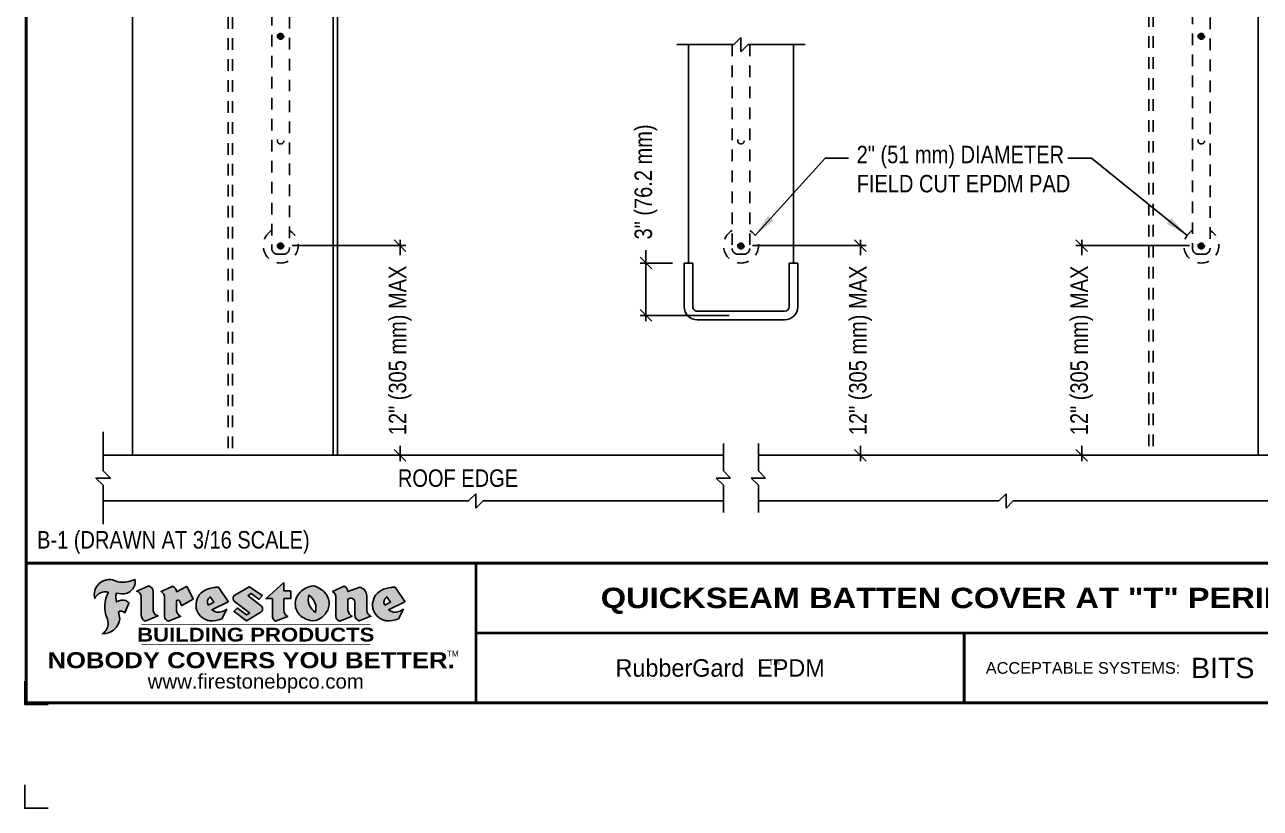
# Model space of a CAD drawing. Header units: inches. Extents: x 233.4 to 253.5, y -188.7 to -171.9.
# Drawn here: x 233.45 to 246.7, y -188.69 to -180.28 of the extents above; entities that cross this region are included whole.
import ezdxf
from ezdxf.enums import TextEntityAlignment as Align

# ---------------------------------------------------------------- set-up
doc = ezdxf.new("R2010")
doc.units = ezdxf.units.IN
doc.header["$MEASUREMENT"] = 0
doc.linetypes.add('HIDDEN2', pattern=[0.1875, 0.125, -0.0625])
doc.layers.get('0').update_dxf_attribs({"linetype": 'CONTINUOUS'})
doc.layers.get('DEFPOINTS').update_dxf_attribs({"linetype": 'CONTINUOUS'})
for name, color, linetype in [('FSBP-ACCESSORY-FIRESTONE', 7, 'CONTINUOUS'), ('FSBP-ANNO-NOTE', 7, 'CONTINUOUS'), ('FSBP-MEMBRANE', 7, 'CONTINUOUS'), ('FSBP-SEALANTS', 1, 'CONTINUOUS'), ('FSBP-TTLB', 7, 'CONTINUOUS'), ('FSBP-TTLB-BORDER', 7, 'CONTINUOUS'), ('FSBP-TTLB-TEXT', 7, 'CONTINUOUS'), ('FSBP-WALL-CURB', 9, 'CONTINUOUS')]:
    doc.layers.add(name, color=color, linetype=linetype)
doc.styles.add('FSBP_ARIAL', font='arial.ttf')
doc.styles.add('FSBP_ARIAL_BOLD', font='')
doc.styles.add('FSBP_ARIAL_NAR', font='ARIALN.TTF')
doc.styles.add('FSBP_BANKGOTHIC', font='bgothm.ttf')
doc.styles.get('FSBP_ARIAL_BOLD').set_extended_font_data('Arial Black')
doc.dimstyles.new('FSBP-DIM', dxfattribs={"dimtxt": 0.1875, "dimasz": 0.125, "dimexe": 0.0625, "dimexo": 0.125, "dimgap": 0.125, "dimtad": 0, "dimdec": 0, "dimzin": 1, "dimdsep": 46, "dimlunit": 4, "dimtxsty": 'FSBP_ARIAL_NAR', "dimblk": 'OBLIQUE', "dimcen": 0.09375, "dimdle": 0.0625, "dimclrd": 256, "dimclre": 256, "dimclrt": 256, "dimadec": 0, "dimazin": 0, "dimtfac": 1, "dimtdec": 0, "dimtmove": 1, "dimatfit": 3, "dimfxl": 1, "dimtolj": 1, "dimtzin": 0, "dimlwd": -1, "dimlwe": -1, "dimarcsym": 0})
doc.dimstyles.new('FSBP-LEADER', dxfattribs={"dimtxt": 0.1875, "dimasz": 0.25, "dimexe": 0.0625, "dimexo": 0.125, "dimgap": 0.125, "dimtad": 0, "dimtih": 1, "dimtoh": 1, "dimdec": 4, "dimzin": 0, "dimdsep": 46, "dimlunit": 4, "dimtxsty": 'FSBP_ARIAL_NAR', "dimcen": 0.09375, "dimclrd": 256, "dimclre": 256, "dimclrt": 256, "dimadec": 0, "dimazin": 0, "dimtfac": 1, "dimtdec": 4, "dimtofl": 0, "dimtmove": 0, "dimatfit": 3, "dimfxl": 1, "dimtolj": 1, "dimtzin": 0, "dimlwd": -1, "dimlwe": -1, "dimarcsym": 0})

# ---------------------------------------------------------------- blocks, each defined once
blk = doc.blocks.new('TTLB-EPDM_1')
at = {"layer": 'FSBP-TTLB-TEXT'}
h = blk.add_hatch(color=1, dxfattribs=at)
edge = h.paths.add_edge_path()
edge.add_arc((1.037309769669573, -0.1982514792917306), 0.1319107607348553, 264.0410451462098, 370.3106169565175)
edge.add_arc((1.027551646585694, 0.1214293576525799), 0.3273056962876235, 270.05058356628535, 295.23459397187514, ccw=False)
edge.add_arc((1.022801957313345, -0.06680179986895154), 0.1391656561713503, 249.3281275763668, 272.0749124149863, ccw=False)
edge.add_line((0.9736743133014443, -0.1970076156048179), (0.9474927838574558, -0.1852745150568325))
edge.add_arc((0.8939498971398288, -0.3394262635682071), 0.1631857907024099, 70.84590087378872, 194.3325259843273)
edge.add_arc((0.8444260109029493, -0.4259936440910768), 0.1179914261095279, 70.96950098067128, 156.9641407594482, ccw=False)
edge.add_arc((1.153141409296894, -0.4684497516079468), 0.3110405457095052, 150.3231137483159, 203.2084295854517)
edge.add_arc((0.7562495500622943, -0.6412608153899899), 0.1218587156617311, 0.8849157075190988, 24.34668939894999, ccw=False)
edge.add_arc((0.7493781665697374, -0.6475258110744375), 0.1289731377238325, -58.36655102076742, 3.6216782311386737, ccw=False)
edge.add_arc((0.8256699029544474, -0.5792158350996106), 0.1783301886510354, 267.2205474105585, 354.1381621173521)
edge.add_arc((0.7903121048625305, -0.6011409294291745), 0.212787892960859, 0.9996158580669322, 21.00503380861244)
edge.add_arc((1.01880712263941, -0.5666691048185161), 0.05136395668415847, 40.82117713173261, 125.52727787225791, ccw=False)
edge.add_line((1.057676976260041, -0.5330924682126437), (1.102776947655911, -0.4308018311949837))
edge.add_arc((1.040858222524664, -0.4699705673995949), 0.07326744446031509, 32.31675181867256, 66.31481236598174)
edge.add_arc((1.032262518825329, -0.5063316993097662), 0.1102246948011782, 69.8179132332389, 125.254734720681)
edge.add_arc((1.127708877207287, -0.368959353531244), 0.1659710644737306, 164.1569669952081, 196.5811013160487, ccw=False)
edge.add_line((0.9680425188342383, -0.3236487780942383), (1.023615334387159, -0.3294494641845773))
h = blk.add_hatch(color=1, dxfattribs=at)
edge = h.paths.add_edge_path()
edge.add_line((1.275239419159561, -0.6223407783464694), (1.415345367376062, -0.5660418822574371))
edge.add_arc((1.421019305783958, -0.5090099247487757), 0.05731350411836949, 181.9717871001989, 264.31851000495806, ccw=False)
edge.add_line((1.363739737527226, -0.5109819325197265), (1.363412352251203, -0.3102363679013962))
edge.add_arc((1.294263659668751, -0.3103491388303989), 0.06914878453844908, 0.0934405599591014, 72.42834396969012)
edge.add_line((1.315139561173908, -0.2444268274366692), (1.186839444240604, -0.3024209471341379))
edge.add_arc((1.175246268095289, -0.3585110609420917), 0.05727567197445628, -0.017399788185912257, 78.322067691347, ccw=False)
edge.add_line((1.232521937428658, -0.3585284546236807), (1.232574268422297, -0.555126496687123))
edge.add_arc((1.305699496415486, -0.5558575689677219), 0.07312888236350451, 179.4272023230205, 245.3845503102953)
h = blk.add_hatch(color=1, dxfattribs=at)
edge = h.paths.add_edge_path()
edge.add_line((1.792026821926584, -0.3839679064720229), (1.722158956877934, -0.2518542302253621))
edge.add_arc((1.720119655279638, -0.2529327078887852), 0.002306916790721817, 27.87197133405656, 117.3766794470751)
edge.add_line((1.719058846382097, -0.250884159729182), (1.610638460368705, -0.3070279753467702))
edge.add_arc((1.547088841662962, -0.3061026658494403), 0.06355635479880145, 359.165808011073, 425.8793658831422)
edge.add_line((1.573061729235633, -0.2480956029480268), (1.446879247402876, -0.3051325108639702))
edge.add_arc((1.407812067100189, -0.370357133046621), 0.07602957263902092, -3.441403975725109, 59.07992244284969, ccw=False)
edge.add_line((1.483704536400296, -0.3749210150788969), (1.483704536400296, -0.5723838140635706))
edge.add_arc((1.54053746518044, -0.568254406115083), 0.05698275005415228, 184.1557352478595, 255.3066498366543)
edge.add_line((1.526084036778343, -0.6233736605654059), (1.657291340682093, -0.570650514527486))
edge.add_arc((1.688298576827198, -0.5021390388423987), 0.0752015358480571, 207.5160880841914, 245.649226723163, ccw=False)
edge.add_arc((1.721050197024907, -0.4914488168456328), 0.1093332836229113, 179.4823365255141, 204.5537900001094, ccw=False)
edge.add_line((1.611721375809452, -0.4904610114968335), (1.611721375809452, -0.4126404716788983))
edge.add_arc((1.628589765097195, -0.414159299036043), 0.01693662875851176, 28.356188110622725, 174.8549701683585, ccw=False)
edge.add_arc((1.627340435522395, -0.4197189881350504), 0.02111886817708033, 22.216893572439517, 40.10213956426492, ccw=False)
edge.add_line((1.646891420738257, -0.4117336534413738), (1.666638796144639, -0.4549750258192233))
edge.add_arc((1.668737246926742, -0.4540167099035481), 0.002306916790685496, 204.545128184284, 299.6323508190091)
edge.add_line((1.669877862091766, -0.4560219186518992), (1.791128135493295, -0.3870515928837648))
edge.add_line((1.791128135493295, -0.3870515928837648), (1.792026821926584, -0.3839679064720229))
h = blk.add_hatch(color=1, dxfattribs=at)
h.paths.add_polyline_path([(2.063388732080512, -0.2583237030618903, 0.02524281661523788), (2.025024361750752, -0.2610532129309178, 0.1213611957758757), (1.901773912052249, -0.3008158885520373, 0.6151668103976068), (1.93274136141747, -0.6099060679591872, 0.05306812109568645), (1.967936229862175, -0.617865745600497, 0.1150932231766138), (2.099126721549737, -0.5994933789882708), (2.151195569562105, -0.4944891916583316, -0.08755405562188731), (2.104230609512001, -0.5187113292177372, -0.265591761123442), (1.992692314386659, -0.5010701623316862), (2.165347897647223, -0.4141184325909109, 0.4518949533370738), (2.166222728871162, -0.4107679608846269)])
h.paths.add_polyline_path([(2.014217313945437, -0.4188965037300676), (1.951113654018855, -0.4515330109460507, -0.3720533890450154), (1.973177450672722, -0.3607130665457561)], flags=16)
h = blk.add_hatch(color=1, dxfattribs=at)
edge = h.paths.add_edge_path()
edge.add_arc((2.260407392426802, -0.3775796671688782), 0.04152450223225729, 123.20805433950699, 232.2027298779723, ccw=False)
edge.add_line((2.237665217914071, -0.3428366421988329), (2.393535971665983, -0.2540943745380986))
edge.add_arc((2.394677353533142, -0.2560991469722482), 0.002306916790741334, 55.64644466176611, 119.65426054492559, ccw=False)
edge.add_line((2.395979141996861, -0.2541946229174954), (2.531809646140459, -0.3470380726374032))
edge.add_arc((2.530468902927946, -0.3489153772789875), 0.002306916790700397, -42.731101238422525, 54.4661353739603, ccw=False)
edge.add_line((2.532163440279987, -0.3504807552658491), (2.498457913851155, -0.3869673252714421))
edge.add_arc((2.496763376499139, -0.3854019472845934), 0.002306916790672934, 233.7527076894875, 317.26889876138785, ccw=False)
edge.add_line((2.495399362263356, -0.38726241234572), (2.413849913492982, -0.3274738082119626))
edge.add_arc((2.412485899257181, -0.3293342732731342), 0.002306916790720064, 53.75270768979358, 124.4135619297835)
edge.add_line((2.41118211687575, -0.3274311136421062), (2.382933981293377, -0.346782838468144))
edge.add_arc((2.38423776367478, -0.3486859980991606), 0.002306916790694898, 124.4135619293799, 231.8459020253626)
edge.add_line((2.382812599816248, -0.3505000469010184), (2.519899969301207, -0.4581994452042721))
edge.add_arc((2.494247019847682, -0.4908523236374461), 0.04152450223225742, -55.21225898295222, 51.84590202520428, ccw=False)
edge.add_line((2.517938320565804, -0.5249552055672808), (2.364434947484597, -0.6179520922513717))
edge.add_arc((2.36323960192349, -0.6159790200102006), 0.002306916790726996, 233.2955624372927, 301.20872157023314, ccw=False)
edge.add_line((2.361860787187538, -0.6178285429225383), (2.231266621301074, -0.5204709167214361))
edge.add_arc((2.232647938930649, -0.5186232623475259), 0.002306916790697672, 135.5134179846393, 233.21798691998708, ccw=False)
edge.add_line((2.231002150870836, -0.5170067083764565), (2.262839375599356, -0.4845937328397696))
edge.add_arc((2.264485163659225, -0.4862102868108537), 0.002306916790748497, 53.0352839999411, 135.513417985369, ccw=False)
edge.add_line((2.265872365996302, -0.4843670465239001), (2.361834678328762, -0.5565872257804898))
edge.add_arc((2.363221880665761, -0.5547439854936304), 0.002306916790627066, 233.0352840000685, 302.2362632414394)
edge.add_line((2.36445241715569, -0.5566953042850713), (2.39428499383348, -0.5378823484768844))
edge.add_arc((2.393054457343549, -0.5359310296853765), 0.002306916790685166, 302.2362632406177, 412.2027298768422)
edge.add_line((2.394468296066179, -0.5341081404551886), (2.234958295420142, -0.4103916733127022))
h = blk.add_hatch(color=1, dxfattribs=at)
edge = h.paths.add_edge_path()
edge.add_line((2.763460561272041, -0.2072496393923444), (2.763460561272041, -0.2969520779963801))
edge.add_arc((2.765767478062699, -0.2969520779963943), 0.00230691679065842, 179.9999999996471, 269.9999999996471)
edge.add_line((2.765767478062685, -0.2992589947870528), (2.835417693520355, -0.2992589947870528))
edge.add_arc((2.835417693520355, -0.3015659115777538), 0.002306916790701052, 0, 90, ccw=False)
edge.add_line((2.837724610311056, -0.3015659115777538), (2.837724610311056, -0.3790761307453892))
edge.add_arc((2.83541769352037, -0.3790761307453749), 0.002306916790686842, 269.99999999964706, 359.99999999964706, ccw=False)
edge.add_line((2.835417693520355, -0.3813830475360618), (2.765767478062685, -0.3813830475360618))
edge.add_arc((2.765767478062699, -0.3836899643267202), 0.00230691679065842, 90.00000000035294, 180.0000000003529)
edge.add_line((2.763460561272041, -0.3836899643267344), (2.763460561272041, -0.5033995910642801))
edge.add_arc((2.836735953378943, -0.5071368822038516), 0.07337063740681413, 177.0802527808789, 245.3249543133826)
edge.add_line((2.806105814540615, -0.5738080530967267), (2.674529557384915, -0.6226036013049594))
edge.add_arc((2.708610405062069, -0.564298408791804), 0.06753517344606039, 177.0345319916277, 239.6926428024901, ccw=False)
edge.add_line((2.641165668230087, -0.560804539009709), (2.641165668230087, -0.3836899643267344))
edge.add_arc((2.638858751439429, -0.3836899643267202), 0.00230691679065842, 359.9999999996471, 449.999999999647)
edge.add_line((2.638858751439443, -0.3813830475360618), (2.572857950769389, -0.3813830475360618))
edge.add_line((2.572857950769389, -0.3813830475360618), (2.763460561272041, -0.2072496393923444))
h = blk.add_hatch(color=1, dxfattribs=at)
edge = h.paths.add_edge_path(flags=16)
edge.add_arc((2.940363509127394, -0.4847985213681437), 0.1684614578629418, 344.5558804047865, 417.0140046669545)
edge.add_arc((3.194458079644619, -0.3883534532477785), 0.1684614578629414, 164.5558804047864, 237.0140046669546)
edge = h.paths.add_edge_path()
edge.add_arc((3.069375116502199, -0.4399344555144872), 0.1828726885096673, 136.0914512150047, 191.213418978326)
edge.add_arc((3.064939550433406, -0.4318234379590333), 0.1803148804748503, 194.0167254156723, 240.6663730831859)
edge.add_arc((3.098047041778981, -0.3845058757092554), 0.2378525180183701, 239.2975390661776, 264.2889872773176)
edge.add_arc((3.04884478212623, -0.4190232383793012), 0.203760689247156, 277.1986764832036, 326.503572961274)
edge.add_arc((3.077739326803546, -0.4341046616465112), 0.171374865791709, 325.3768876809902, 406.3828327799087)
edge.add_arc((3.011839488065919, -0.4896144380417797), 0.2571945645850002, 44.28462553519766, 73.82901434867304)
edge.add_arc((3.117152499586992, -0.4983433120546693), 0.2579560664039132, 97.50292863483666, 134.1039137579027)
h = blk.add_hatch(color=1, dxfattribs=at)
edge = h.paths.add_edge_path()
edge.add_line((3.322690228557462, -0.5721896537377091), (3.322690228557462, -0.3749210150788969))
edge.add_arc((3.246797759257384, -0.3703571330465745), 0.076029572638996, 356.5585960242387, 419.0799224428129)
edge.add_line((3.285864939560099, -0.3051325108639702), (3.412047421392799, -0.2480956029480268))
edge.add_arc((3.386074533820159, -0.3061026658494941), 0.06355635479883807, 0.3962622833877276, 65.87936588318718, ccw=False)
edge.add_line((3.449629368605429, -0.3056631084210863), (3.580526418688805, -0.2593848434574539))
edge.add_arc((3.555744121700958, -0.3530904070730321), 0.09692726601172152, 2.366977007666776, 75.18615851992018, ccw=False)
edge.add_line((3.652588689330287, -0.3490873311063041), (3.652588689330287, -0.4883770011386872))
edge.add_arc((3.761877549389556, -0.4914934052703811), 0.1093332836229047, 178.3666365323574, 204.5537900000422)
edge.add_arc((3.729125929191727, -0.5021836272670953), 0.07520153584796169, 207.5160880841711, 245.2240541443093)
edge.add_line((3.697611150971852, -0.5704631245385627), (3.572585913552643, -0.6207021253773775))
edge.add_arc((3.59534718600759, -0.5526356419907701), 0.07177131519198746, 180.3328587115751, 251.51018566665869, ccw=False)
edge.add_line((3.523577081955409, -0.5530525936986663), (3.523577081955409, -0.4153032515383615))
edge.add_arc((3.486319529276879, -0.4148773504126441), 0.0372599868942854, 359.3450650296066, 449.0500281941028)
edge.add_arc((3.482769874121713, -0.4419622099033496), 0.06447454900600783, 86.29402372314017, 119.8211331593848)
edge.add_line((3.450707067966732, -0.3860252459975726), (3.450707067966732, -0.4904610114968335))
edge.add_arc((3.560035889182251, -0.491448816845647), 0.1093332836229751, 179.4823365255069, 204.5537900001023)
edge.add_arc((3.527284268984408, -0.5021390388424952), 0.07520153584796385, 207.5160880841699, 245.6492267231416)
edge.add_line((3.496277032839316, -0.570650514527486), (3.365069728935509, -0.6233736605654059))
edge.add_arc((3.37950248606194, -0.5682868177318081), 0.05694615642555727, 183.9298782390169, 255.318496325343, ccw=False)
h = blk.add_hatch(color=1, dxfattribs=at)
h.paths.add_polyline_path([(3.957695472291277, -0.2583237030618903, 0.02524281661523822), (3.919331101961575, -0.2610532129309178, 0.1085638477195505), (3.807890832595604, -0.2939221658134414, 0.6425897848490651), (3.827048101628293, -0.6099060679591872, 0.05306812109569052), (3.862242970072884, -0.617865745600497, 0.1150932231766133), (3.993433461760503, -0.5994933789882708), (4.045502309772871, -0.4944891916583316, -0.08755405562189084), (3.998537349722767, -0.5187113292177372, -0.2655917611234366), (3.886999054597368, -0.5010701623316862), (4.059654637857989, -0.4141184325909109, 0.4518949533370731), (4.060529469081928, -0.4107679608846269)])
h.paths.add_polyline_path([(3.90852405415626, -0.4188965037300676), (3.845420394229677, -0.4515330109460507, -0.3720533890450147), (3.867484190883488, -0.3607130665457561)], flags=16)
at = {"layer": 'DEFPOINTS', "color": 1}
blk.add_lwpolyline([(0.234375, -1.515625), (-0.015625, -1.515625), (-0.015625, -1.265625)], dxfattribs=at)
at = {"layer": 'DEFPOINTS', "linetype": 'Continuous', "ltscale": 1.75}
blk.add_lwpolyline([(-0.015625, -2.380833333333342), (-0.015625, -2.630833333333342), (0.234375, -2.630833333333342)], dxfattribs=at)
at = {"layer": 'FSBP-TTLB', "const_width": 0.03125}
for points in [[(0, 0), (0, -1.5), (20, -1.5), (20, 0), (0, 0)], [(4.825208527206769, 0), (4.825208527206769, -0.75)], [(4.825208527206769, -0.75), (15.84028770518938, -0.75)], [(4.825208527206769, -0.75), (4.825208527206769, -1.5)]]:
    blk.add_lwpolyline(points, dxfattribs=at)
at = {"layer": 'FSBP-TTLB-BORDER', "const_width": 0.03125}
blk.add_lwpolyline([(20, 0), (20, 13), (0, 13), (0, 0)], dxfattribs=at)
at = {"layer": 'FSBP-TTLB-TEXT', "color": 1}
blk.add_line((0.7358432058323388, -0.379822754145593), (0.7358432058323388, -0.379822754145593), dxfattribs=at)
for points in [[(1.023615323725323, -0.3294494630716969, 0.5000510906601082), (1.167090420776901, -0.1746414942047778, -0.1103304102359608), (1.027840608309816, -0.2058762110801382, -0.09957876667165425), (0.9736743133014443, -0.1970076156048179), (0.9474927838574558, -0.1852745150568325, 0.5978159689075124), (0.7358432058323388, -0.379822754145593, -0.3938834584182213), (0.8828996422548698, -0.3144510229727047, 0.2349406564350952), (0.86727108227484, -0.5910237178633082, -0.1027304183841549), (0.8780937320133262, -0.6393788197974146, -0.2772692352614086), (0.8170223912655956, -0.7573362346216896, 0.3985429150902959), (1.003067614090241, -0.5974286950643517, 0.0875124847930418), (0.9889600163401155, -0.5248671157293501, -0.3874031597924062), (1.057676976260041, -0.5330924682126437), (1.102776947655911, -0.4308018311949837, 0.1494423498871741), (1.07029056398062, -0.4028746979725923, 0.2467195073738216), (0.9686394281704906, -0.4163228904100862, -0.1424285161541127), (0.9680425188342383, -0.3236487780942383), (1.023615334387159, -0.3294494641845773)], [(2.166222728871162, -0.4107679608846269), (2.063388732080512, -0.2583237030618903, 0.02524281661523788), (2.025024361750752, -0.2610532129309178, 0.1085638477195265), (1.913584092384895, -0.2939221658134414, 0.6425897848491228), (1.93274136141747, -0.6099060679591872, 0.05306812109568648), (1.967936229862175, -0.617865745600497, 0.1150932231766137), (2.099126721549737, -0.5994933789882708), (2.151195569562105, -0.4944891916583316, -0.0875540556218873), (2.104230609512001, -0.5187113292177372, -0.2655917611234418), (1.992692314386659, -0.5010701623316862), (2.165347897647223, -0.4141184325909109)], [(2.763460561272041, -0.2072496393923444), (2.763460561272041, -0.2969520779963801, 0.4142135623730958), (2.765767478062685, -0.2992589947870528), (2.835417693520355, -0.2992589947870528, -0.414213562373095), (2.837724610311056, -0.3015659115777538), (2.837724610311056, -0.3790761307453892, -0.4142135623730938), (2.835417693520355, -0.3813830475360618), (2.765767478062685, -0.3813830475360618, 0.4142135623730958), (2.763460561272041, -0.3836899643267344), (2.763460561272041, -0.5033995910642801, 0.3068985753588853), (2.806105814540615, -0.5738080530967267), (2.674529557384915, -0.6226036013049594, -0.2804194150632976), (2.641165668230087, -0.560804539009709), (2.641165668230087, -0.3836899643267344, 0.414213562373095), (2.638858751439443, -0.3813830475360618), (2.572857950769389, -0.3813830475360618), (2.763460561272041, -0.2072496393923444)], [(4.060529469081928, -0.4107679608846269), (3.957695472291277, -0.2583237030618903, 0.02524281661523788), (3.919331101961575, -0.2610532129309178, 0.1085638477195265), (3.807890832595604, -0.2939221658134414, 0.6425897848491228), (3.827048101628293, -0.6099060679591872, 0.05306812109568648), (3.862242970072884, -0.617865745600497, 0.1150932231766137), (3.993433461760503, -0.5994933789882708), (4.045502309772871, -0.4944891916583316, -0.0875540556218873), (3.998537349722767, -0.5187113292177372, -0.2655917611234418), (3.886999054597368, -0.5010701623316862), (4.059654637857989, -0.4141184325909109)], [(4.059654637857989, -0.4141184325909109, 0.4518949533370731), (4.060529469081928, -0.4107679608846269, 0.4518949533370731)]]:
    blk.add_lwpolyline(points, format="xyb", dxfattribs=at)
for points in [[(1.275239419159561, -0.6223407783464694), (1.415345367376062, -0.5660418822574371, -0.3756100036733062), (1.363739737527226, -0.5109819325197265), (1.363412352251203, -0.3102363679013962, 0.3265360292958048), (1.315139561173908, -0.2444268274366692), (1.186839444240604, -0.3024209471341379, -0.3557863980845349), (1.232521937428658, -0.3585284546236807), (1.232574268422297, -0.555126496687123, 0.2960110723418457)], [(1.792026821926584, -0.3839679064720229), (1.722158956877934, -0.2518542302253621, 0.4116839150163434), (1.719058846382097, -0.250884159729182), (1.610638460368705, -0.3070279753467702, 0.2996033003794034), (1.573061729235633, -0.2480956029480268), (1.446879247402876, -0.3051325108639702, -0.2797757560995365), (1.483704536400296, -0.3749210150788969), (1.483704536400296, -0.5723838140635706, 0.320828638474519), (1.526084036778343, -0.6233736605654059), (1.657291340682093, -0.570650514527486, -0.1679398621276611), (1.621603752698661, -0.5368819723450571, -0.1098333365370753), (1.611721375809452, -0.4904610114968335), (1.611721375809452, -0.4126404716788983, -0.743334502655012), (1.64349420176768, -0.4061152228778298, -0.07819791644735608), (1.646891420738257, -0.4117336534413738), (1.666638796144639, -0.4549750258192233, 0.4404648714563479), (1.669877862091766, -0.4560219186518992), (1.791128135493295, -0.3870515928837648)], [(2.234958295420142, -0.4103916733127022, -0.5150044486718882), (2.237665217914071, -0.3428366421988329), (2.393535971665983, -0.2540943745380986, -0.2867822934100265), (2.395979141996861, -0.2541946229174954), (2.531809646140459, -0.3470380726374032, -0.4515027974650387), (2.532163440279987, -0.3504807552658491), (2.498457913851155, -0.3869673252714421, -0.3814439164929681), (2.495399362263356, -0.38726241234572), (2.413849913492982, -0.3274738082119626, 0.3184718635035665), (2.41118211687575, -0.3274311136421062), (2.382933981293377, -0.346782838468144, 0.5064094529656681), (2.382812599816248, -0.3505000469010184), (2.519899969301207, -0.4581994452042721, -0.5043597839115849), (2.517938320565804, -0.5249552055672808), (2.364434947484597, -0.6179520922513717, -0.3053163970316367), (2.361860787187538, -0.6178285429225383), (2.231266621301074, -0.5204709167214361, -0.4541703869768119), (2.231002150870836, -0.5170067083764565), (2.262839375599356, -0.4845937328397696, -0.3762644290664977), (2.265872365996302, -0.4843670465239001), (2.361834678328762, -0.5565872257804898, 0.3114700032088108), (2.36445241715569, -0.5566953042850713), (2.39428499383348, -0.5378823484768844, 0.520381097387146), (2.394468296066179, -0.5341081404551886)], [(2.937624918725987, -0.3131105398334029, 0.2452625673097023), (2.889993533867141, -0.4754966266250307, 0.2064059665179019), (2.976604338974084, -0.5890186876871866, 0.1094800500670344), (3.074378098474654, -0.6211778035979165, 0.2185147641853038), (3.218764944843201, -0.5314757029352819, 0.3689489483072479), (3.195959963110113, -0.3100352223135445, 0.1296305888694145), (3.0834694040758, -0.242595816912754, 0.1610736375384317)], [(3.322690228557462, -0.5721896537377091), (3.322690228557462, -0.3749210150788969, 0.2797757560995341), (3.285864939560099, -0.3051325108639702), (3.412047421392799, -0.2480956029480268, -0.2937618496109166), (3.449629368605429, -0.3056631084210863), (3.580526418688805, -0.2593848434574539, -0.3288760160581939), (3.652588689330287, -0.3490873311063041), (3.652588689330287, -0.4883770011386872, 0.114762897203527), (3.662431105063263, -0.536926560769686, 0.166032965990522), (3.697611150971852, -0.5704631245385627), (3.572585913552643, -0.6207021253773775, -0.3209557512194564), (3.523577081955409, -0.5530525936986663), (3.523577081955409, -0.4153032515383615, 0.4127061514896111), (3.48693727661589, -0.3776224848030694, 0.1473421876160361), (3.450707067966732, -0.3860252459975726), (3.450707067966732, -0.4904610114968335, 0.1098333365370753), (3.460589444855941, -0.5368819723450855, 0.1679398621276611), (3.496277032839316, -0.570650514527486), (3.365069728935509, -0.6233736605654059, -0.3219729545308964), (3.322690228557462, -0.5721896537377091, 29.1476284739)], [(1.951113654018855, -0.4515330109460507), (2.014217313945437, -0.4188965037300676), (1.973177450672722, -0.3607130665457561, 0.3720533890450154)], [(3.10274193015772, -0.5296595419651595, 0.3271311138286319), (3.032079658614293, -0.3434924326507627, 0.3271311138286322)], [(3.845420394229677, -0.4515330109460507), (3.90852405415626, -0.4188965037300676), (3.867484190883488, -0.3607130665457561, 0.3720533890450154)]]:
    blk.add_lwpolyline(points, format="xyb", close=True, dxfattribs=at)
at = {"layer": 'FSBP-TTLB-TEXT'}
for points, const_width in [([(1.233926579809207, -0.6584455781731435), (3.691229482685259, -0.6584455781731577)], 0.0078125), ([(10.06152282927678, -0.75), (10.06152282927678, -1.5)], 0.03125), ([(1.233926579809207, -0.8761560960495984), (3.691229482685259, -0.8761560960495842)], 0.0078125)]:
    blk.add_lwpolyline(points, dxfattribs=dict(at, const_width=const_width))
at = {"layer": 'FSBP-TTLB-TEXT', "color": 1}
for centre, start, end in [((1.789987520328282, -0.3850463841354355), 299.6323508193319, 27.87197133380463), ((2.164310260790558, -0.412058050385383), 296.7304547840455, 34.00233684987403)]:
    blk.add_arc(centre, 0.00230691679068068, start, end, dxfattribs=at)
at = {"layer": 'FSBP-TTLB-TEXT', "lineweight": 18, "style": 'FSBP_ARIAL_BOLD'}
blk.add_text('BUILDING PRODUCTS', height=0.1484375, dxfattribs=at).set_placement((2.462578031247233, -0.7673008371113639), align=Align.MIDDLE_CENTER)
at = {"layer": 'FSBP-TTLB-TEXT', "color": 1}
for s, height, style, p in [('NOBODY COVERS YOU BETTER.', 0.171875, 'FSBP_ARIAL_BOLD', (2.412604263603384, -1.041650450587369)), ('TM', 0.0625, 'FSBP_BANKGOTHIC', (4.576671173373001, -0.9725745042934193))]:
    blk.add_text(s, height=height, dxfattribs=dict(at, style=style)).set_placement(p, align=Align.MIDDLE_CENTER)
at = {"layer": 'FSBP-TTLB-TEXT'}
for s, height, style, p in [('RubberGard  EPDM', 0.1875, 'FSBP_BANKGOTHIC', (7.443365678241776, -1.125)), ('TM', 0.0625, 'FSBP_BANKGOTHIC', (8.023397742165457, -1.062518816683806)), ('www.firestonebpco.com', 0.15625, 'FSBP_ARIAL', (2.462578031247233, -1.268657306740124))]:
    blk.add_text(s, height=height, dxfattribs=dict(at, style=style)).set_placement(p, align=Align.MIDDLE_CENTER)
at = {"layer": 'FSBP-TTLB-TEXT', "style": 'FSBP_ARIAL'}
blk.add_text('ACCEPTABLE SYSTEMS:', height=0.125, dxfattribs=at).set_placement((10.29281281591562, -1.125), align=Align.MIDDLE_LEFT)
at = {"layer": 'FSBP-TTLB-TEXT'}
for tag, height, style, p in [('MAXIMUM_WARRANTY', 0.1875, 'FSBP_ARIAL_BOLD', (18.03987100774941, 0.2240244307510579)), ('ACCPT_SYSTEMS', 0.21875, 'FSBP_ARIAL', (12.49438170418193, -1.125))]:
    blk.add_attdef(tag, text='', height=height, dxfattribs=dict(at, style=style)).set_placement(p, align=Align.MIDDLE_LEFT)
for tag, height, style, p in [('DETAIL_DESCP_LINE_1', 0.21875, 'FSBP_ARIAL_BOLD', (10.33118450231211, -0.3736318192489421)), ('ISSUE_REV_DATE', 0.21875, 'FSBP_ARIAL', (16.84069633627263, -0.7282559425942452)), ('DETAIL_NUMBER', 0.4375, 'FSBP_ARIAL', (18.91941590748775, -0.8931630692489421))]:
    blk.add_attdef(tag, text='', height=height, dxfattribs=dict(at, style=style)).set_placement(p, align=Align.MIDDLE_CENTER)
blk = doc.blocks.new('_OBLIQUE')
at = {"color": 0, "linetype": 'ByBlock'}
blk.add_line((-0.5, -0.5), (0.5, 0.5), dxfattribs=at)
blk = doc.blocks.new('*D8')
at = {"layer": 'DEFPOINTS', "color": 0, "transparency": 16777216}
for p in [(236.1916716077557, -182.652290296413), (237.009241665283, -184.902290296413), (237.4738953416152, -184.902290296413)]:
    blk.add_point(p, dxfattribs=at)
at = {"layer": 'FSBP-ANNO-NOTE', "transparency": 16777216}
for p, q in [((237.4738953416152, -182.589790296413), (237.4738953416152, -182.7549505965494)), ((236.3166716077557, -182.652290296413), (237.5363953416152, -182.652290296413)), ((237.4738953416152, -184.964790296413), (237.4738953416152, -184.7996299962766)), ((237.134241665283, -184.902290296413), (237.5363953416152, -184.902290296413))]:
    blk.add_line(p, q, dxfattribs=at)
at = {"layer": 'FSBP-ANNO-NOTE', "transparency": 16777216, "xscale": 0.125, "yscale": 0.125, "zscale": 0.125}
for p, rotation in [((237.4738953416152, -182.652290296413), 90), ((237.4738953416152, -184.902290296413), 270)]:
    blk.add_blockref('_OBLIQUE', p, dxfattribs=dict(at, rotation=rotation))
at = {"layer": 'FSBP-ANNO-NOTE', "transparency": 16777216, "insert": (237.4738953416152, -183.777290296413), "char_height": 0.1875, "attachment_point": 5, "rotation": 90, "style": 'FSBP_ARIAL_NAR'}
blk.add_mtext('\\A1;12" (305 mm) MAX', dxfattribs=at)
blk = doc.blocks.new('*D9')
at = {"layer": 'DEFPOINTS', "color": 0, "transparency": 16777216}
for p in [(241.1291716077558, -182.652290296413), (241.9467416652832, -184.902290296413), (242.4113953416153, -184.902290296413)]:
    blk.add_point(p, dxfattribs=at)
at = {"layer": 'FSBP-ANNO-NOTE', "transparency": 16777216}
for p, q in [((242.4113953416153, -182.589790296413), (242.4113953416153, -182.7549505965494)), ((241.2541716077558, -182.652290296413), (242.4738953416153, -182.652290296413)), ((242.4113953416153, -184.964790296413), (242.4113953416153, -184.7996299962766)), ((242.0717416652832, -184.902290296413), (242.4738953416153, -184.902290296413))]:
    blk.add_line(p, q, dxfattribs=at)
at = {"layer": 'FSBP-ANNO-NOTE', "transparency": 16777216, "xscale": 0.125, "yscale": 0.125, "zscale": 0.125}
for p, rotation in [((242.4113953416153, -182.652290296413), 90), ((242.4113953416153, -184.902290296413), 270)]:
    blk.add_blockref('_OBLIQUE', p, dxfattribs=dict(at, rotation=rotation))
at = {"layer": 'FSBP-ANNO-NOTE', "transparency": 16777216, "insert": (242.4113953416154, -183.777290296413), "char_height": 0.1875, "attachment_point": 5, "rotation": 90, "style": 'FSBP_ARIAL_NAR'}
blk.add_mtext('\\A1;12" (305 mm) MAX', dxfattribs=at)
blk = doc.blocks.new('*D10')
at = {"layer": 'DEFPOINTS', "color": 0, "transparency": 16777216}
for p in [(246.0666716077558, -182.652290296413), (244.7844478738962, -184.902290296413), (245.2491015502284, -184.902290296413)]:
    blk.add_point(p, dxfattribs=at)
at = {"layer": 'FSBP-ANNO-NOTE', "transparency": 16777216}
for p, q in [((244.7844478738962, -182.589790296413), (244.7844478738962, -182.7549505965494)), ((245.9416716077558, -182.652290296413), (244.7219478738962, -182.652290296413)), ((244.7844478738962, -184.964790296413), (244.7844478738962, -184.7996299962766)), ((245.1241015502284, -184.902290296413), (244.7219478738962, -184.902290296413))]:
    blk.add_line(p, q, dxfattribs=at)
at = {"layer": 'FSBP-ANNO-NOTE', "transparency": 16777216, "xscale": 0.125, "yscale": 0.125, "zscale": 0.125}
for p, rotation in [((244.7844478738962, -182.652290296413), 90), ((244.7844478738962, -184.902290296413), 270)]:
    blk.add_blockref('_OBLIQUE', p, dxfattribs=dict(at, rotation=rotation))
at = {"layer": 'FSBP-ANNO-NOTE', "transparency": 16777216, "insert": (244.7844478738962, -183.777290296413), "char_height": 0.1875, "attachment_point": 5, "rotation": 90, "style": 'FSBP_ARIAL_NAR'}
blk.add_mtext('\\A1;12" (305 mm) MAX', dxfattribs=at)
blk = doc.blocks.new('*D2')
at = {"layer": 'DEFPOINTS', "color": 0, "transparency": 16777216}
for p in [(240.5197966077558, -182.839790296413), (240.1100752148772, -183.402290296413), (241.1291716077558, -183.402290296413)]:
    blk.add_point(p, dxfattribs=at)
at = {"layer": 'FSBP-ANNO-NOTE', "transparency": 16777216}
for p, q in [((240.1100752148772, -182.7010012089019), (240.1100752148772, -182.839790296413)), ((240.3947966077558, -182.839790296413), (240.0475752148772, -182.839790296413)), ((240.1100752148772, -182.777290296413), (240.1100752148772, -183.464790296413)), ((241.0041716077558, -183.402290296413), (240.0475752148772, -183.402290296413))]:
    blk.add_line(p, q, dxfattribs=at)
at = {"layer": 'FSBP-ANNO-NOTE', "transparency": 16777216, "xscale": 0.125, "yscale": 0.125, "zscale": 0.125}
for p, rotation in [((240.1100752148772, -182.839790296413), 90), ((240.1100752148772, -183.402290296413), 270)]:
    blk.add_blockref('_OBLIQUE', p, dxfattribs=dict(at, rotation=rotation))
at = {"layer": 'FSBP-ANNO-NOTE', "transparency": 16777216, "insert": (240.1100752148772, -181.9697597355049), "char_height": 0.1875, "attachment_point": 5, "rotation": 90, "style": 'FSBP_ARIAL_NAR'}
blk.add_mtext('\\A1;3" (76.2 mm)', dxfattribs=at)

msp = doc.modelspace()

# ---------------------------------------------------------------- linework, layer by layer
at = {"layer": 'FSBP-ACCESSORY-FIRESTONE', "linetype": 'HIDDEN2'}
for p, q in [((245.9729216077561, -173.8529413413128), (245.9729216077561, -182.6835402964131)), ((246.160421607756, -173.9061757013813), (246.1604216077559, -182.6835402964131)), ((236.0979216077559, -174.3174485538785), (236.097921607756, -182.683540296413)), ((236.2854216077556, -174.347245413947), (236.2854216077557, -182.683540296413)), ((241.0354216077559, -180.4960402964131), (241.0354216077559, -182.6835402964131)), ((241.2229216077558, -180.496040296413), (241.2229216077558, -182.6835402964131)), ((236.160421607756, -182.746040296413), (236.2229216077557, -182.746040296413)), ((241.0979216077559, -182.7460402964131), (241.1604216077558, -182.7460402964131)), ((246.0354216077561, -182.7460402964131), (246.0979216077559, -182.7460402964131))]:
    msp.add_line(p, q, dxfattribs=at)
at = {"layer": 'FSBP-ACCESSORY-FIRESTONE', "const_width": 0.03515625}
for points in [[(236.1740934827556, -180.402290296413, -1), (236.2092497327556, -180.402290296413, -1)], [(246.0490934827557, -180.402290296413, -1), (246.0842497327557, -180.402290296413, -1)], [(236.1740934827556, -182.652290296413, 1), (236.2092497327556, -182.652290296413, 1)], [(241.1115934827558, -182.652290296413, 1), (241.1467497327558, -182.652290296413, 1)], [(246.0490934827557, -182.652290296413, 1), (246.0842497327557, -182.652290296413, 1)]]:
    msp.add_lwpolyline(points, format="xyb", close=True, dxfattribs=at)
at = {"layer": 'FSBP-ACCESSORY-FIRESTONE', "linetype": 'HIDDEN2'}
for centre in [(236.1916716077557, -180.402290296413), (246.0666716077557, -180.402290296413), (236.1916716077557, -181.527290296413), (241.1291716077558, -181.527290296413), (246.0666716077558, -181.527290296413), (236.1916716077557, -182.652290296413), (241.1291716077558, -182.652290296413), (246.0666716077558, -182.652290296413)]:
    msp.add_circle(centre, 0.03515625, dxfattribs=at)
for centre, start, end in [((236.160421607756, -182.683540296413), 180.0000000000005, 270), ((236.2229216077557, -182.683540296413), 270, 9.66888623164909e-13), ((241.0979216077559, -182.6835402964131), 180.0000000000013, 270), ((241.1604216077558, -182.6835402964131), 270.000000000026, 0), ((246.0354216077561, -182.6835402964131), 180.0000000000005, 270), ((246.0979216077559, -182.6835402964131), 270.000000000026, 359.9999999999989)]:
    msp.add_arc(centre, 0.0625, start, end, dxfattribs=at)
at = {"layer": 'FSBP-MEMBRANE', "linetype": 'HIDDEN2'}
for p, q in [((245.5041716077559, -174.1053718448632), (245.5041716077558, -184.902290296413)), ((245.5510466077559, -174.1053718448632), (245.5510466077558, -184.902290296413)), ((235.6291716077558, -174.5769392257643), (235.6291716077557, -184.902290296413)), ((235.6760466077558, -174.5769392257643), (235.6760466077557, -184.902290296413))]:
    msp.add_line(p, q, dxfattribs=at)
at = {"layer": 'FSBP-MEMBRANE'}
for p, q in [((246.676046607756, -174.1053718448632), (246.6760466077558, -184.902290296413)), ((236.8010466077557, -174.4912387762365), (236.8010466077556, -184.902290296413)), ((236.7541716077558, -174.5769392257643), (236.7541716077557, -184.902290296413)), ((234.6033444041144, -179.5796360717869), (234.6033444041144, -184.902290296413)), ((240.4416716077557, -180.4960402964131), (241.0524997476874, -180.4960402964131)), ((240.5666716077558, -180.4960402964131), (240.5666716077558, -182.839790296413)), ((241.1291716077559, -180.4193684363446), (241.0524997476874, -180.496040296413)), ((241.1291716077559, -180.4193684363446), (241.1291716077559, -180.5727121564815)), ((241.1291716077559, -180.5727121564815), (241.2058434678244, -180.496040296413)), ((241.2058434678244, -180.496040296413), (241.8166716077558, -180.4960402964131)), ((241.6916716077558, -180.4960402964131), (241.6916716077558, -182.839790296413))]:
    msp.add_line(p, q, dxfattribs=at)
at = {"layer": 'FSBP-MEMBRANE', "linetype": 'HIDDEN2'}
for centre in [(236.1916716077557, -182.652290296413), (241.1291716077558, -182.652290296413), (246.0666716077558, -182.652290296413)]:
    msp.add_arc(centre, 0.1875, 119.9999999999654, 59.99999999999667, dxfattribs=at)
at = {"layer": 'FSBP-SEALANTS'}
for p, q in [((240.6135466077558, -182.839790296413), (240.5197966077558, -182.839790296413)), ((240.5197966077558, -182.839790296413), (240.5197966077558, -183.3085402964131)), ((240.6135466077558, -182.839790296413), (240.6135466077558, -183.3085402964131)), ((241.6447966077558, -182.839790296413), (241.7385466077558, -182.839790296413)), ((241.6447966077558, -182.839790296413), (241.6447966077558, -183.308540296413)), ((241.7385466077558, -182.839790296413), (241.7385466077558, -183.308540296413)), ((241.5979216077558, -183.355415296413), (240.6604216077558, -183.355415296413)), ((241.5979216077558, -183.449165296413), (240.6604216077558, -183.4491652964131))]:
    msp.add_line(p, q, dxfattribs=at)
for centre, radius, start, end in [((240.6604216077558, -183.308540296413), 0.140625, 179.9999999999996, 270.000000000001), ((240.6604216077558, -183.308540296413), 0.046875, 179.9999999999996, 270.000000000001), ((241.5979216077558, -183.308540296413), 0.140625, 270.0000000000012, 359.9999999999996), ((241.5979216077558, -183.308540296413), 0.046875, 270.0000000000012, 359.9999999999996)]:
    msp.add_arc(centre, radius, start, end, dxfattribs=at)
at = {"layer": 'FSBP-WALL-CURB'}
for p, q in [((240.9416716077559, -184.777290296413), (240.9416716077559, -185.0706213695249)), ((241.3166716077559, -184.777290296413), (241.3166716077559, -185.070621369525)), ((234.2888036473152, -184.9022902964131), (240.9416716077559, -184.902290296413)), ((241.3166716077559, -184.902290296413), (247.7042991724499, -184.9022902964129)), ((241.0183434678244, -185.1472932295935), (240.9416716077559, -185.070621369525)), ((241.3933434678243, -185.1472932295935), (241.3166716077559, -185.070621369525)), ((241.0183434678244, -185.1472932295935), (240.8649997476875, -185.1472932295935)), ((240.8649997476875, -185.1472932295935), (240.9416716077559, -185.2239650896619)), ((240.9416716077559, -185.2239650896619), (240.9416716077559, -185.517296162774)), ((241.3933434678243, -185.1472932295935), (241.2399997476874, -185.1472932295935)), ((241.2399997476874, -185.1472932295935), (241.3166716077559, -185.223965089662)), ((241.3166716077559, -185.2239650896621), (241.3166716077559, -185.517296162774)), ((234.2888036473153, -185.3922961627738), (238.208146691187, -185.3922961627739)), ((238.285421607756, -185.315021246205), (238.2081466911871, -185.392296162774)), ((238.285421607756, -185.315021246205), (238.285421607756, -185.4695710793428)), ((238.285421607756, -185.4695710793428), (238.3626965243248, -185.392296162774)), ((238.3626965243247, -185.392296162774), (240.9416716077559, -185.392296162774)), ((241.3166716077559, -185.392296162774), (243.895646691187, -185.392296162774)), ((243.9729216077559, -185.315021246205), (243.8956466911871, -185.392296162774)), ((243.9729216077559, -185.315021246205), (243.9729216077559, -185.4695710793428)), ((243.9729216077559, -185.4695710793428), (244.0501965243248, -185.392296162774)), ((244.0501965243247, -185.392296162774), (247.7042991724497, -185.392296162774))]:
    msp.add_line(p, q, dxfattribs=at)
msp.add_lwpolyline([(234.2888036473153, -184.6522902964131), (234.2888036473153, -185.0700183130246), (234.3660785638842, -185.1472932295935), (234.2115287307464, -185.1472932295935), (234.2888036473153, -185.2245681461623), (234.2888036473151, -185.6422961627738)], dxfattribs=at)

# ---------------------------------------------------------------- block references
ref = msp.add_blockref('TTLB-EPDM_1', (233.4627011304548, -186.0590378368975))
ref.add_attrib('DETAIL_DESCP_LINE_1', 'QUICKSEAM BATTEN COVER AT "T" PERIMETER', dxfattribs={"layer": 'FSBP-TTLB-TEXT', "height": 0.21875, "style": 'FSBP_ARIAL_BOLD'}).set_placement((243.7938856327669, -186.4326696561464), align=Align.MIDDLE_CENTER)
ref.add_attrib('ACCPT_SYSTEMS', 'BITS', dxfattribs={"layer": 'FSBP-TTLB-TEXT', "height": 0.21875, "style": 'FSBP_ARIAL'}).set_placement((245.9570828346367, -187.1840378368975), align=Align.MIDDLE_LEFT)

# ---------------------------------------------------------------- texts
at = {"layer": 'DEFPOINTS', "style": 'FSBP_ARIAL_NAR'}
msp.add_text('B-1 (DRAWN AT 3/16 SCALE)', height=0.1875, dxfattribs=at).set_placement((233.5798584845293, -185.8090378368974), align=Align.MIDDLE_LEFT)
at = {"layer": 'FSBP-ANNO-NOTE', "style": 'FSBP_ARIAL_NAR'}
msp.add_text('ROOF EDGE', height=0.1875, dxfattribs=at).set_placement((238.0941353306427, -185.1472932295935), align=Align.MIDDLE_CENTER)
at = {"layer": 'FSBP-ANNO-NOTE', "insert": (242.3704457532112, -181.5813304870899), "char_height": 0.1875, "attachment_point": 1, "style": 'FSBP_ARIAL_NAR'}
msp.add_mtext_dynamic_manual_height_columns('2" (51 mm) DIAMETER\\PFIELD CUT EPDM PAD', width=2.368135677461396, gutter_width=2.5, heights=[0.64723866059285], dxfattribs=at)

# ---------------------------------------------------------------- dimensions: what is measured, and where the dimension line sits
at = {"layer": 'FSBP-ANNO-NOTE'}
for base, p1, p2, text, picture, middle, dimtype in [((240.1100752148772, -183.402290296413), (240.5197966077558, -182.839790296413), (241.1291716077558, -183.402290296413), '3" (76.2 mm)', '*D2', (240.1100752148772, -181.9697597355049), 128), ((237.4738953416152, -184.902290296413), (236.1916716077557, -182.652290296413), (237.009241665283, -184.902290296413), '12" (305 mm) MAX', '*D8', (237.4738953416152, -183.777290296413), 160), ((242.4113953416153, -184.902290296413), (241.1291716077558, -182.652290296413), (241.9467416652832, -184.902290296413), '12" (305 mm) MAX', '*D9', (242.4113953416154, -183.777290296413), 160), ((244.7844478738962, -184.902290296413), (246.0666716077558, -182.652290296413), (245.2491015502284, -184.902290296413), '12" (305 mm) MAX', '*D10', (244.7844478738962, -183.777290296413), 160)]:
    dim = msp.add_linear_dim(base=base, p1=p1, p2=p2, angle=90, text=text, dimstyle='FSBP-DIM', dxfattribs=at)
    dim.commit()
    dim.dimension.update_dxf_attribs({"geometry": picture, "text_midpoint": middle, "dimtype": dimtype})

# ---------------------------------------------------------------- leaders
for points in [[(241.2818901507537, -182.5435093393266), (242.0342899117673, -181.7130090523934), (242.2842899117673, -181.7130090523934)], [(245.913953064758, -182.5435093393266), (244.8886054786708, -181.7130090523934), (244.6362679262456, -181.7130090523934)]]:
    msp.add_leader(points, dimstyle='FSBP-LEADER', dxfattribs=at)

doc.saveas('drawing.dxf')
